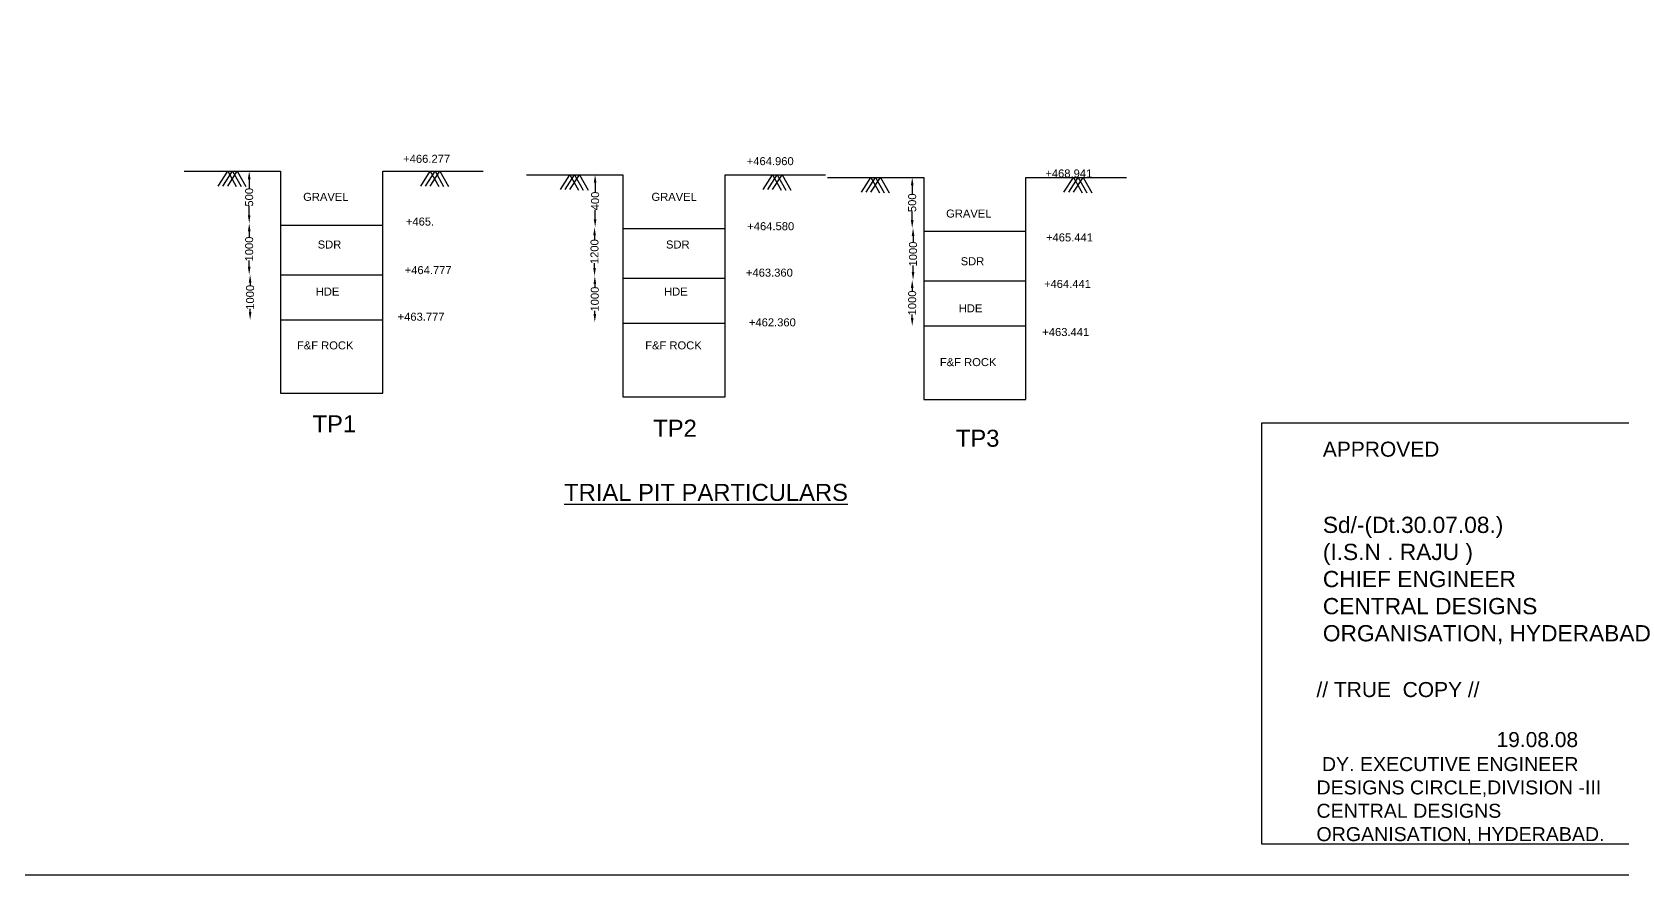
# Model space of a CAD drawing. Header units: millimetres. Extents: x 2429238 to 2656636, y 44384530 to 44544819.
# Drawn here: x 2536800 to 2616292, y 44384530 to 44426684 of the extents above; entities that cross this region are included whole.
import ezdxf

# ---------------------------------------------------------------- set-up
doc = ezdxf.new("R2010")
doc.units = ezdxf.units.MM
doc.header["$MEASUREMENT"] = 0
doc.layers.add('DIMENSION', color=7, linetype='Continuous')
doc.layers.add('TEXT', color=7, linetype='Continuous')
doc.styles.get("Standard").update_dxf_attribs({"font": 'arial.ttf', "height": 400})
doc.dimstyles.get("Standard").update_dxf_attribs({"dimtxt": 400, "dimasz": 400, "dimexe": 0.18, "dimexo": 0.0625, "dimgap": 0.09, "dimtad": 0, "dimdec": 0, "dimzin": 0, "dimdsep": 46, "dimtxsty": 'Standard', "dimcen": 0.09, "dimse1": 1, "dimse2": 1, "dimadec": 0, "dimazin": 0, "dimtfac": 1, "dimtdec": 0, "dimtofl": 0, "dimtmove": 0, "dimatfit": 3, "dimfxl": 1, "dimtolj": 1, "dimtzin": 0, "dimarcsym": 0})

# ---------------------------------------------------------------- blocks, each defined once
blk = doc.blocks.new('*D148')
at = {"layer": 'Defpoints', "color": 0, "transparency": 16777216}
for p in [(2547848, 44414540), (2547711, 44412286), (2547848, 44412286)]:
    blk.add_point(p, dxfattribs=at)
at = {"layer": 'TEXT', "color": 0, "lineweight": -2, "transparency": 16777216}
for p, q in [((2547711, 44414140), (2547711, 44413991)), ((2547711, 44412686), (2547711, 44412835))]:
    blk.add_line(p, q, dxfattribs=at)
at = {"layer": 'TEXT', "color": 0, "transparency": 16777216}
for points in [[(2547645, 44414140), (2547778, 44414140), (2547711, 44414540)], [(2547645, 44412686), (2547778, 44412686), (2547711, 44412286)]]:
    blk.add_solid(points, dxfattribs=at)
at = {"layer": 'TEXT', "color": 0, "transparency": 16777216, "insert": (2547711, 44413413), "char_height": 400, "attachment_point": 5, "rotation": 90}
blk.add_mtext('\\A1;1000', dxfattribs=at)
blk = doc.blocks.new('*D149')
at = {"layer": 'Defpoints', "color": 0, "transparency": 16777216}
for p in [(2547666, 44417113), (2547711, 44417113), (2547711, 44414540)]:
    blk.add_point(p, dxfattribs=at)
at = {"layer": 'TEXT', "color": 0, "lineweight": -2, "transparency": 16777216}
for p, q in [((2547666, 44416713), (2547666, 44416404)), ((2547666, 44414940), (2547666, 44415249))]:
    blk.add_line(p, q, dxfattribs=at)
at = {"layer": 'TEXT', "color": 0, "transparency": 16777216}
for points in [[(2547599, 44416713), (2547732, 44416713), (2547666, 44417113)], [(2547599, 44414940), (2547732, 44414940), (2547666, 44414540)]]:
    blk.add_solid(points, dxfattribs=at)
at = {"layer": 'TEXT', "color": 0, "transparency": 16777216, "insert": (2547666, 44415827), "char_height": 400, "attachment_point": 5, "rotation": 90}
blk.add_mtext('\\A1;1000', dxfattribs=at)
blk = doc.blocks.new('*D150')
at = {"layer": 'Defpoints', "color": 0, "transparency": 16777216}
for p in [(2547666, 44419714), (2547666, 44419714), (2547666, 44417113)]:
    blk.add_point(p, dxfattribs=at)
at = {"layer": 'TEXT', "color": 0, "lineweight": -2, "transparency": 16777216}
for p, q in [((2547666, 44419314), (2547666, 44418855)), ((2547666, 44417513), (2547666, 44417972))]:
    blk.add_line(p, q, dxfattribs=at)
at = {"layer": 'TEXT', "color": 0, "transparency": 16777216}
for points in [[(2547599, 44419314), (2547732, 44419314), (2547666, 44419714)], [(2547599, 44417513), (2547732, 44417513), (2547666, 44417113)]]:
    blk.add_solid(points, dxfattribs=at)
at = {"layer": 'TEXT', "color": 0, "transparency": 16777216, "insert": (2547666, 44418414), "char_height": 400, "attachment_point": 5, "rotation": 90}
blk.add_mtext('\\A1;500', dxfattribs=at)
blk = doc.blocks.new('*D151')
at = {"layer": 'Defpoints', "color": 0, "transparency": 16777216}
for p in [(2564956, 44419540), (2564956, 44419540), (2564956, 44416917)]:
    blk.add_point(p, dxfattribs=at)
at = {"layer": 'TEXT', "color": 0, "lineweight": -2, "transparency": 16777216}
for p, q in [((2564956, 44419140), (2564956, 44418678)), ((2564956, 44417317), (2564956, 44417779))]:
    blk.add_line(p, q, dxfattribs=at)
at = {"layer": 'TEXT', "color": 0, "transparency": 16777216}
for points in [[(2564889, 44419140), (2565023, 44419140), (2564956, 44419540)], [(2564889, 44417317), (2565023, 44417317), (2564956, 44416917)]]:
    blk.add_solid(points, dxfattribs=at)
at = {"layer": 'TEXT', "color": 0, "transparency": 16777216, "insert": (2564956, 44418228), "char_height": 400, "attachment_point": 5, "rotation": 90}
blk.add_mtext('\\A1;400', dxfattribs=at)
blk = doc.blocks.new('*D152')
at = {"layer": 'Defpoints', "color": 0, "transparency": 16777216}
for p in [(2564956, 44416917), (2564927, 44414473), (2564956, 44414473)]:
    blk.add_point(p, dxfattribs=at)
at = {"layer": 'TEXT', "color": 0, "lineweight": -2, "transparency": 16777216}
for p, q in [((2564927, 44416517), (2564927, 44416273)), ((2564927, 44414873), (2564927, 44415117))]:
    blk.add_line(p, q, dxfattribs=at)
at = {"layer": 'TEXT', "color": 0, "transparency": 16777216}
for points in [[(2564861, 44416517), (2564994, 44416517), (2564927, 44416917)], [(2564861, 44414873), (2564994, 44414873), (2564927, 44414473)]]:
    blk.add_solid(points, dxfattribs=at)
at = {"layer": 'TEXT', "color": 0, "transparency": 16777216, "insert": (2564927, 44415695), "char_height": 400, "attachment_point": 5, "rotation": 90}
blk.add_mtext('\\A1;1200', dxfattribs=at)
blk = doc.blocks.new('*D153')
at = {"layer": 'Defpoints', "color": 0, "transparency": 16777216}
for p in [(2564956, 44414473), (2564941, 44412172), (2564956, 44412172)]:
    blk.add_point(p, dxfattribs=at)
at = {"layer": 'TEXT', "color": 0, "lineweight": -2, "transparency": 16777216}
for p, q in [((2564941, 44414073), (2564941, 44413901)), ((2564941, 44412572), (2564941, 44412745))]:
    blk.add_line(p, q, dxfattribs=at)
at = {"layer": 'TEXT', "color": 0, "transparency": 16777216}
for points in [[(2564875, 44414073), (2565008, 44414073), (2564941, 44414473)], [(2564875, 44412572), (2565008, 44412572), (2564941, 44412172)]]:
    blk.add_solid(points, dxfattribs=at)
at = {"layer": 'TEXT', "color": 0, "transparency": 16777216, "insert": (2564941, 44413323), "char_height": 400, "attachment_point": 5, "rotation": 90}
blk.add_mtext('\\A1;1000', dxfattribs=at)
blk = doc.blocks.new('*D154')
at = {"layer": 'Defpoints', "color": 0, "transparency": 16777216}
for p in [(2580819, 44414280), (2580805, 44411984), (2580819, 44411984)]:
    blk.add_point(p, dxfattribs=at)
at = {"layer": 'TEXT', "color": 0, "lineweight": -2, "transparency": 16777216}
for p, q in [((2580805, 44413880), (2580805, 44413710)), ((2580805, 44412384), (2580805, 44412554))]:
    blk.add_line(p, q, dxfattribs=at)
at = {"layer": 'TEXT', "color": 0, "transparency": 16777216}
for points in [[(2580738, 44413880), (2580872, 44413880), (2580805, 44414280)], [(2580738, 44412384), (2580872, 44412384), (2580805, 44411984)]]:
    blk.add_solid(points, dxfattribs=at)
at = {"layer": 'TEXT', "color": 0, "transparency": 16777216, "insert": (2580805, 44413132), "char_height": 400, "attachment_point": 5, "rotation": 90}
blk.add_mtext('\\A1;1000', dxfattribs=at)
blk = doc.blocks.new('*D155')
at = {"layer": 'Defpoints', "color": 0, "transparency": 16777216}
for p in [(2580805, 44416871), (2580847, 44416871), (2580805, 44414280)]:
    blk.add_point(p, dxfattribs=at)
at = {"layer": 'TEXT', "color": 0, "lineweight": -2, "transparency": 16777216}
for p, q in [((2580847, 44416471), (2580847, 44416153)), ((2580847, 44414680), (2580847, 44414998))]:
    blk.add_line(p, q, dxfattribs=at)
at = {"layer": 'TEXT', "color": 0, "transparency": 16777216}
for points in [[(2580780, 44416471), (2580914, 44416471), (2580847, 44416871)], [(2580780, 44414680), (2580914, 44414680), (2580847, 44414280)]]:
    blk.add_solid(points, dxfattribs=at)
at = {"layer": 'TEXT', "color": 0, "transparency": 16777216, "insert": (2580847, 44415576), "char_height": 400, "attachment_point": 5, "rotation": 90}
blk.add_mtext('\\A1;1000', dxfattribs=at)
blk = doc.blocks.new('*D156')
at = {"layer": 'Defpoints', "color": 0, "transparency": 16777216}
for p in [(2580805, 44419408), (2580805, 44419408), (2580805, 44416871)]:
    blk.add_point(p, dxfattribs=at)
at = {"layer": 'TEXT', "color": 0, "lineweight": -2, "transparency": 16777216}
for p, q in [((2580805, 44419008), (2580805, 44418581)), ((2580805, 44417271), (2580805, 44417698))]:
    blk.add_line(p, q, dxfattribs=at)
at = {"layer": 'TEXT', "color": 0, "transparency": 16777216}
for points in [[(2580738, 44419008), (2580872, 44419008), (2580805, 44419408)], [(2580738, 44417271), (2580872, 44417271), (2580805, 44416871)]]:
    blk.add_solid(points, dxfattribs=at)
at = {"layer": 'TEXT', "color": 0, "transparency": 16777216, "insert": (2580805, 44418139), "char_height": 400, "attachment_point": 5, "rotation": 90}
blk.add_mtext('\\A1;500', dxfattribs=at)

msp = doc.modelspace()

# ---------------------------------------------------------------- linework, layer by layer
at = {"layer": 'DIMENSION', "color": 0}
for points in [[(2656611.9, 44384530.1), (2429237.6, 44384530.1), (2429237.6, 44544819.4), (2656611.9, 44544819.4)], [(2598287.4, 44407138.5), (2622057.8, 44407138.5), (2622057.8, 44386077.4), (2598287.4, 44386077.4)]]:
    msp.add_lwpolyline(points, close=True, dxfattribs=at)
for points in [[(2544421.1, 44419714.3), (2549231, 44419714.3), (2549231, 44408615.1), (2554341.5, 44408615.1), (2554341.5, 44419714.3), (2559364.1, 44419714.3)], [(2546113.1, 44418971.2), (2546590.3, 44419714.3), (2547022.4, 44418948.6)], [(2546348.8, 44418971.2), (2546826, 44419714.3), (2547258.1, 44418948.6)], [(2546590.3, 44418971.2), (2547067.5, 44419714.3), (2547499.6, 44418948.6)], [(2556240.1, 44418971.2), (2556717.3, 44419714.3), (2557149.4, 44418948.6)], [(2556475.8, 44418971.2), (2556953, 44419714.3), (2557385.1, 44418948.6)], [(2556717.3, 44418971.2), (2557194.6, 44419714.3), (2557626.6, 44418948.6)], [(2561528.4, 44419539.9), (2566338.3, 44419539.9), (2566338.3, 44408440.7), (2571448.8, 44408440.7), (2571448.8, 44419539.9), (2576471.4, 44419539.9)], [(2563220.4, 44418796.8), (2563697.6, 44419539.9), (2564129.7, 44418774.2)], [(2563456.1, 44418796.8), (2563933.4, 44419539.9), (2564365.4, 44418774.2)], [(2563697.6, 44418796.8), (2564174.9, 44419539.9), (2564606.9, 44418774.2)], [(2573347.4, 44418796.8), (2573824.7, 44419539.9), (2574256.7, 44418774.2)], [(2573583.1, 44418796.8), (2574060.4, 44419539.9), (2574492.4, 44418774.2)], [(2573824.7, 44418796.8), (2574301.9, 44419539.9), (2574734, 44418774.2)], [(2576571.7, 44419408.2), (2581381.6, 44419408.2), (2581381.6, 44408309), (2586492.1, 44408309), (2586492.1, 44419408.2), (2591514.7, 44419408.2)], [(2578263.7, 44418665.2), (2578740.9, 44419408.2), (2579173, 44418642.6)], [(2578499.4, 44418665.2), (2578976.7, 44419408.2), (2579408.7, 44418642.6)], [(2578740.9, 44418665.2), (2579218.2, 44419408.2), (2579650.2, 44418642.6)], [(2588390.7, 44418665.2), (2588868, 44419408.2), (2589300, 44418642.6)], [(2588626.4, 44418665.2), (2589103.7, 44419408.2), (2589535.7, 44418642.6)], [(2588868, 44418665.2), (2589345.2, 44419408.2), (2589777.3, 44418642.6)], [(2549231, 44417021.7), (2554341.5, 44417021.7)], [(2566338.3, 44416847.3), (2571448.8, 44416847.3)], [(2581381.6, 44416715.6), (2586492.1, 44416715.6)], [(2549231, 44414541), (2554341.5, 44414541)], [(2566338.3, 44414366.6), (2571448.8, 44414366.6)], [(2581381.6, 44414234.9), (2586492.1, 44414234.9)], [(2549231, 44412289.5), (2554341.5, 44412289.5)], [(2566338.3, 44412115.1), (2571448.8, 44412115.1)], [(2581381.6, 44411983.5), (2586492.1, 44411983.5)]]:
    msp.add_lwpolyline(points, dxfattribs=at)

# ---------------------------------------------------------------- texts
for s, height, p in [('+466.277', 400, (2555361, 44420136.4)), ('+464.960', 400, (2572534.3, 44420018.7)), ('+468.941', 400, (2587458.3, 44419404.6)), ('GRAVEL ', 400, (2550363.5, 44418235.6)), ('GRAVEL ', 400, (2567772.7, 44418235.6)), ('+465.', 400, (2555495.9, 44416999.1)), ('+464.580', 400, (2572561.2, 44416767.4)), ('GRAVEL ', 400, (2582501.8, 44417399.6)), ('SDR', 400, (2551088.6, 44415852.8)), ('SDR', 400, (2568497.8, 44415852.8)), ('+465.441', 400, (2587492.1, 44416206.8)), ('+464.777', 400, (2555436.7, 44414573.4)), ('+463.360', 400, (2572494.3, 44414447.3)), ('SDR', 400, (2583226.9, 44415016.8)), ('HDE', 400, (2550992, 44413499.6)), ('HDE', 400, (2568401.2, 44413499.6)), ('+464.441', 400, (2587391.1, 44413882)), ('HDE', 400, (2583130.3, 44412663.6)), ('+463.777', 400, (2555084.1, 44412243.1)), ('+462.360', 400, (2572642.3, 44411961.8)), ('+463.441', 400, (2587306.4, 44411479.5)), ('F&F ROCK', 400, (2550051.1, 44410810.5)), ('F&F ROCK', 400, (2567460.3, 44410810.5)), ('F&F ROCK', 400, (2582189.4, 44409974.6)), ('TP1', 850, (2550831.4, 44406665.7)), ('TP2', 850, (2567862.2, 44406446.3)), ('TP3', 850, (2582987.2, 44405944.7)), ('%%UTRIAL PIT PARTICULARS', 850, (2563407.3, 44403240.5))]:
    msp.add_text(s, height=height, dxfattribs=at).set_placement(p)
at = {"layer": 'TEXT', "color": 0, "char_height": 750, "width": 17046.69, "attachment_point": 1}
for s, insert in [('APPROVED  \\P\\P\\P{\\H1.0833x;Sd/-(Dt.30.07.08.) \\P(I.S.N . RAJU ) \\PCHIEF ENGINEER  \\PCENTRAL DESIGNS ORGANISATION, HYDERABAD }', (2601330.5, 44406198.6)), ('// TRUE  COPY //\\P\\P^I^I^I19.08.08\\P{\\H0.93333x; DY. EXECUTIVE ENGINEER  \\PDESIGNS CIRCLE,DIVISION -III \\PCENTRAL DESIGNS ORGANISATION, HYDERABAD.}', (2601011.3, 44394184))]:
    msp.add_mtext(s, dxfattribs=dict(at, insert=insert))

# ---------------------------------------------------------------- dimensions: what is measured, and where the dimension line sits
at = {"layer": 'TEXT', "color": 0}
for base, p1, p2, text, picture, middle in [((2547665.7, 44419714.3), (2547665.7, 44417113), (2547665.7, 44419714.3), '500', '*D150', (2547665.7, 44418413.6)), ((2564955.9, 44419539.9), (2564955.9, 44416917.1), (2564955.9, 44419539.9), '400', '*D151', (2564955.9, 44418228.5)), ((2580805.1, 44419408.2), (2580805.1, 44416870.7), (2580805.1, 44419408.2), '500', '*D156', (2580805.1, 44418139.5)), ((2547665.7, 44417113), (2547711.3, 44414540.1), (2547711.3, 44417113), '1000', '*D149', (2547665.7, 44415826.6)), ((2564927.3, 44414473.4), (2564955.9, 44416917.1), (2564955.9, 44414473.4), '1200', '*D152', (2564927.3, 44415695.3)), ((2580847.1, 44416870.7), (2580805.1, 44414280.5), (2580805.1, 44416870.7), '1000', '*D155', (2580847.1, 44415575.6)), ((2547711.3, 44412286), (2547848, 44414540.1), (2547848, 44412286), '1000', '*D148', (2547711.3, 44413413.1)), ((2564941.5, 44412172.1), (2564955.9, 44414473.4), (2564955.9, 44412172.1), '1000', '*D153', (2564941.5, 44413322.8)), ((2580805.1, 44411984.2), (2580819.1, 44414280.5), (2580819.1, 44411984.2), '1000', '*D154', (2580805.1, 44413132.4))]:
    dim = msp.add_linear_dim(base=base, p1=p1, p2=p2, angle=90, text=text, dimstyle='Standard', dxfattribs=at)
    dim.commit()
    dim.dimension.update_dxf_attribs({"geometry": picture, "text_midpoint": middle})

doc.saveas('drawing.dxf')
